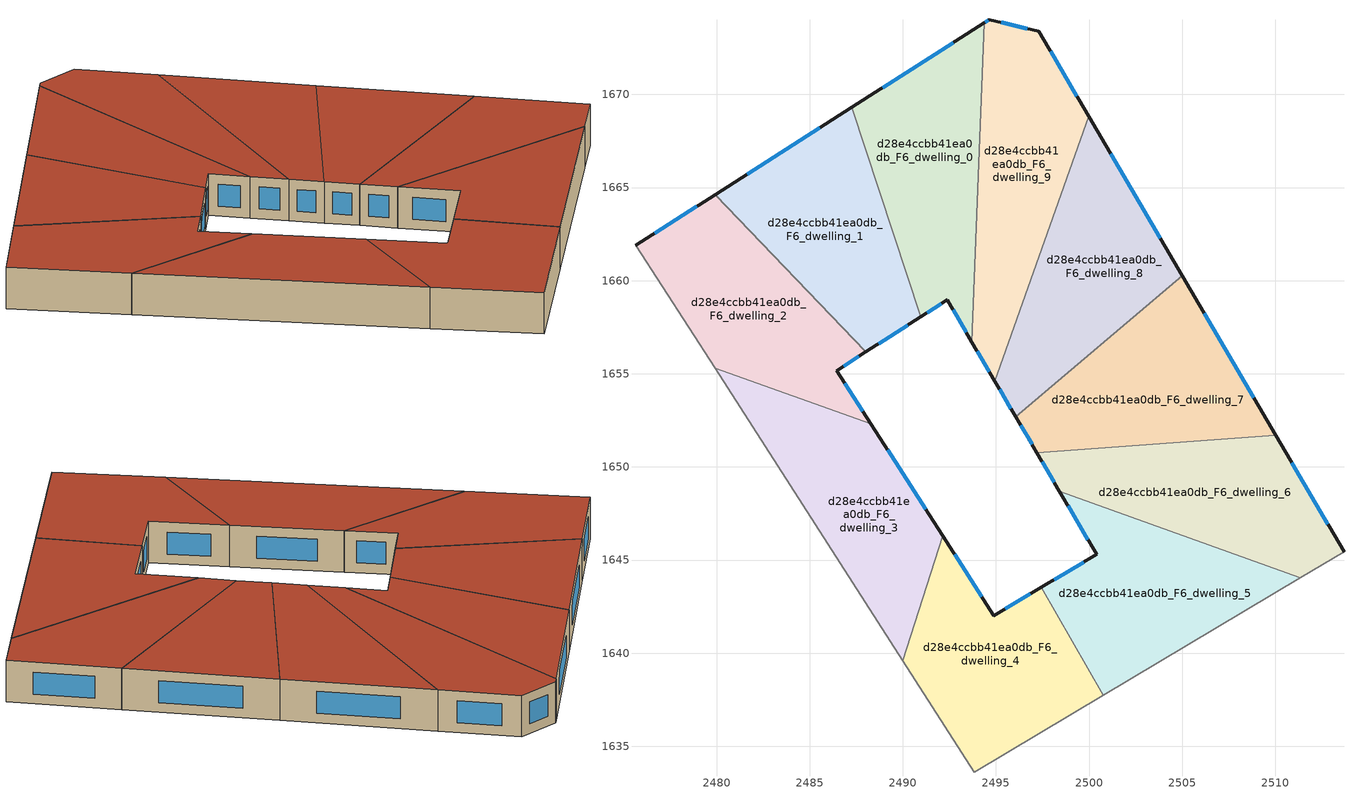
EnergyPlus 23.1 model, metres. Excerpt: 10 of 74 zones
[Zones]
d28e4ccbb41ea0db_F6_dwelling_0
 floor to d28e4ccbb41ea0db_F5_dwelling_0 (EU_floor_Construction): 2494.37,1673.84 2493.71,1656.71 2492.39,1658.96 2490.97,1658.06 2487.26,1669.31 z18
 wall outside (EU_wall_Construction): 2490.97,1658.06 2492.39,1658.96 2493.71,1656.71 / 2494.37,1673.84 2487.26,1669.31 z18:21
 wall to d28e4ccbb41ea0db_F6_dwelling_1 (EU_wall_Construction): 2487.26,1669.31 2490.97,1658.06 z18:21
 wall to d28e4ccbb41ea0db_F6_dwelling_9 (EU_wall_Construction): 2493.71,1656.71 2494.37,1673.84 z18:21
 window (EU_Window_Construction): 2492.7,1658.43 2493.4,1657.24 / 2491.3,1658.27 2492.06,1658.75 / 2492.7,1672.78 2488.93,1670.37 z18.7:20.3
 roof outside (EU_roof_Construction): 2493.71,1656.71 2494.37,1673.84 2487.26,1669.31 2490.97,1658.06 2492.39,1658.96 z21
d28e4ccbb41ea0db_F6_dwelling_1
 floor to d28e4ccbb41ea0db_F5_dwelling_1 (EU_floor_Construction): 2487.26,1669.31 2490.97,1658.06 2488.01,1656.17 2479.92,1664.62 z18
 wall outside (EU_wall_Construction): 2488.01,1656.17 2490.97,1658.06 / 2487.26,1669.31 2479.92,1664.62 z18:21
 wall to d28e4ccbb41ea0db_F6_dwelling_2 (EU_wall_Construction): 2479.92,1664.62 2488.01,1656.17 z18:21
 window (EU_Window_Construction): 2488.71,1656.62 2490.28,1657.62 / 2485.54,1668.21 2481.64,1665.72 z18.7:20.3
 roof outside (EU_roof_Construction): 2490.97,1658.06 2487.26,1669.31 2479.92,1664.62 2488.01,1656.17 z21
d28e4ccbb41ea0db_F6_dwelling_2
 floor to d28e4ccbb41ea0db_F5_dwelling_2 (EU_floor_Construction): 2479.92,1664.62 2488.01,1656.17 2486.45,1655.18 2488.28,1652.32 2479.92,1655.3 2475.67,1661.91 z18
 wall outside (EU_wall_Construction): 2488.28,1652.32 2486.45,1655.18 2488.01,1656.17 / 2479.92,1664.62 2475.67,1661.91 z18:21
 wall to d28e4ccbb41ea0db_F6_dwelling_3 (EU_wall_Construction): 2479.92,1655.3 2488.28,1652.32 z18:21
 wall adiabatic (EU_wall_Construction): 2475.67,1661.91 2479.92,1655.3 z18:21
 window (EU_Window_Construction): 2486.81,1655.41 2487.65,1655.94 / 2487.85,1652.99 2486.88,1654.51 / 2478.92,1663.99 2476.67,1662.55 z18.7:20.3
 roof outside (EU_roof_Construction): 2488.28,1652.32 2486.45,1655.18 2488.01,1656.17 2479.92,1664.62 2475.67,1661.91 2479.92,1655.3 z21
d28e4ccbb41ea0db_F6_dwelling_3
 floor to d28e4ccbb41ea0db_F5_dwelling_3 (EU_floor_Construction): 2488.28,1652.32 2492.14,1646.31 2490,1639.59 2479.92,1655.3 z18
 wall outside (EU_wall_Construction): 2492.14,1646.31 2488.28,1652.32 z18:21
 wall to d28e4ccbb41ea0db_F6_dwelling_4 (EU_wall_Construction): 2490,1639.59 2492.14,1646.31 z18:21
 wall adiabatic (EU_wall_Construction): 2479.92,1655.3 2490,1639.59 z18:21
 window (EU_Window_Construction): 2491.23,1647.72 2489.19,1650.91 z18.7:20.3
 roof outside (EU_roof_Construction): 2490,1639.59 2492.14,1646.31 2488.28,1652.32 2479.92,1655.3 z21
d28e4ccbb41ea0db_F6_dwelling_4
 floor to d28e4ccbb41ea0db_F5_dwelling_4 (EU_floor_Construction): 2497.44,1643.54 2500.77,1637.73 2493.84,1633.6 2490,1639.59 2492.14,1646.31 2494.89,1642.02 z18
 wall outside (EU_wall_Construction): 2497.44,1643.54 2494.89,1642.02 2492.14,1646.31 z18:21
 wall to d28e4ccbb41ea0db_F6_dwelling_5 (EU_wall_Construction): 2500.77,1637.73 2497.44,1643.54 z18:21
 wall adiabatic (EU_wall_Construction): 2490,1639.59 2493.84,1633.6 2500.77,1637.73 z18:21
 window (EU_Window_Construction): 2494.25,1643.03 2492.79,1645.3 / 2496.84,1643.18 2495.49,1642.38 z18.7:20.3
 roof outside (EU_roof_Construction): 2500.77,1637.73 2497.44,1643.54 2494.89,1642.02 2492.14,1646.31 2490,1639.59 2493.84,1633.6 z21
d28e4ccbb41ea0db_F6_dwelling_5
 floor to d28e4ccbb41ea0db_F5_dwelling_5 (EU_floor_Construction): 2511.35,1644.04 2500.77,1637.73 2497.44,1643.54 2500.4,1645.3 2498.41,1648.7 z18
 wall outside (EU_wall_Construction): 2498.41,1648.7 2500.4,1645.3 2497.44,1643.54 z18:21
 wall to d28e4ccbb41ea0db_F6_dwelling_6 (EU_wall_Construction): 2511.35,1644.04 2498.41,1648.7 z18:21
 wall adiabatic (EU_wall_Construction): 2500.77,1637.73 2511.35,1644.04 z18:21
 window (EU_Window_Construction): 2499.7,1644.89 2498.14,1643.95 / 2498.87,1647.9 2499.93,1646.1 z18.7:20.3
 roof outside (EU_roof_Construction): 2511.35,1644.04 2498.41,1648.7 2500.4,1645.3 2497.44,1643.54 2500.77,1637.73 z21
d28e4ccbb41ea0db_F6_dwelling_6
 floor to d28e4ccbb41ea0db_F5_dwelling_6 (EU_floor_Construction): 2510.01,1651.71 2513.69,1645.44 2511.35,1644.04 2498.41,1648.7 2497.2,1650.75 z18
 wall outside (EU_wall_Construction): 2497.2,1650.75 2498.41,1648.7 / 2513.69,1645.44 2510.01,1651.71 z18:21
 wall to d28e4ccbb41ea0db_F6_dwelling_7 (EU_wall_Construction): 2510.01,1651.71 2497.2,1650.75 z18:21
 wall adiabatic (EU_wall_Construction): 2511.35,1644.04 2513.69,1645.44 z18:21
 window (EU_Window_Construction): 2497.48,1650.27 2498.12,1649.18 / 2512.82,1646.91 2510.88,1650.24 z18.7:20.3
 roof outside (EU_roof_Construction): 2513.69,1645.44 2510.01,1651.71 2497.2,1650.75 2498.41,1648.7 2511.35,1644.04 z21
d28e4ccbb41ea0db_F6_dwelling_7
 floor to d28e4ccbb41ea0db_F5_dwelling_7 (EU_floor_Construction): 2504.99,1660.27 2510.01,1651.71 2497.2,1650.75 2496.07,1652.68 z18
 wall outside (EU_wall_Construction): 2496.07,1652.68 2497.2,1650.75 / 2510.01,1651.71 2504.99,1660.27 z18:21
 wall to d28e4ccbb41ea0db_F6_dwelling_8 (EU_wall_Construction): 2504.99,1660.27 2496.07,1652.68 z18:21
 window (EU_Window_Construction): 2496.34,1652.23 2496.94,1651.21 / 2508.83,1653.72 2506.17,1658.26 z18.7:20.3
 roof outside (EU_roof_Construction): 2510.01,1651.71 2504.99,1660.27 2496.07,1652.68 2497.2,1650.75 z21
d28e4ccbb41ea0db_F6_dwelling_8
 floor to d28e4ccbb41ea0db_F5_dwelling_8 (EU_floor_Construction): 2499.98,1668.83 2504.99,1660.27 2496.07,1652.68 2494.94,1654.61 z18
 wall outside (EU_wall_Construction): 2494.94,1654.61 2496.07,1652.68 / 2504.99,1660.27 2499.98,1668.83 z18:21
 wall to d28e4ccbb41ea0db_F6_dwelling_9 (EU_wall_Construction): 2499.98,1668.83 2494.94,1654.61 z18:21
 window (EU_Window_Construction): 2495.21,1654.16 2495.81,1653.14 / 2503.82,1662.28 2501.16,1666.82 z18.7:20.3
 roof outside (EU_roof_Construction): 2504.99,1660.27 2499.98,1668.83 2494.94,1654.61 2496.07,1652.68 z21
d28e4ccbb41ea0db_F6_dwelling_9
 floor to d28e4ccbb41ea0db_F5_dwelling_9 (EU_floor_Construction): 2497.3,1673.39 2499.98,1668.83 2494.94,1654.61 2493.71,1656.71 2494.37,1673.84 2494.65,1674.02 z18
 wall outside (EU_wall_Construction): 2493.71,1656.71 2494.94,1654.61 / 2499.98,1668.83 2497.3,1673.39 2494.65,1674.02 2494.37,1673.84 z18:21
 window (EU_Window_Construction): 2494,1656.21 2494.65,1655.1 / 2494.59,1673.98 2494.44,1673.88 / 2496.68,1673.54 2495.27,1673.87 / 2499.35,1669.9 2497.93,1672.32 z18.7:20.3
 roof outside (EU_roof_Construction): 2494.94,1654.61 2499.98,1668.83 2497.3,1673.39 2494.65,1674.02 2494.37,1673.84 2493.71,1656.71 z21
[Building]
EU S2 Campaign: North Axis=0; Terrain=City; Solar Distribution=FullExterior
[Site:Location]
Budapest.Ferenc.Liszt.Intl.AP: Latitude=47.437; Longitude=19.256; Time Zone=1; Elevation=185
[SizingPeriod:WeatherFileDays]
AnnualSizingPeriod: Begin Month=1; Begin Day of Month=1; End Month=12; End Day of Month=31; Day of Week for Start Day=Monday; Use Weather File Daylight Saving Period=No; Use Weather File Rain and Snow Indicators=No
[MATERIAL]
EU_InternalMass_Material: Roughness=MediumRough; Thickness=0.1; Conductivity=1; Density=1800; Specific Heat=900; Thermal Absorptance=0.9; Solar Absorptance=0.7; Visible Absorptance=0.7
[MATERIAL:NOMASS] Roughness=MediumRough; Thermal Absorptance=0.9; Solar Absorptance=0.7; Visible Absorptance=0.7
Name | Thermal Resistance
EU_wall_NoMass | 0.832559
EU_roof_NoMass | 1.39638
EU_floor_NoMass | 0.872794
[WINDOWMATERIAL:SIMPLEGLAZINGSYSTEM]
EU_Window_SimpleGlazing: UFactor=2.79869; Solar Heat Gain Coefficient=0.75; Visible Transmittance=0.75
[CONSTRUCTION]
EU_wall_Construction: EU_wall_NoMass
EU_roof_Construction: EU_roof_NoMass
EU_floor_Construction: EU_floor_NoMass
EU_Window_Construction: EU_Window_SimpleGlazing
EU_InternalMass_Construction: EU_InternalMass_Material
[ZONE] Type=1; Multiplier=1; Ceiling Height=autocalculate; Floor Area=autocalculate; Part of Total Floor Area=Yes
Name | Volume
d28e4ccbb41ea0db_F6_dwelling_0 | 210.326
d28e4ccbb41ea0db_F6_dwelling_1 | 210.3
d28e4ccbb41ea0db_F6_dwelling_2 | 210.35
d28e4ccbb41ea0db_F6_dwelling_3 | 210.324
d28e4ccbb41ea0db_F6_dwelling_4 | 210.335
d28e4ccbb41ea0db_F6_dwelling_5 | 210.318
d28e4ccbb41ea0db_F6_dwelling_6 | 210.353
d28e4ccbb41ea0db_F6_dwelling_7 | 210.305
d28e4ccbb41ea0db_F6_dwelling_8 | 210.312
d28e4ccbb41ea0db_F6_dwelling_9 | 210.309
[INTERNALMASS] Construction=EU_InternalMass_Construction
Name | Zone or ZoneList | Surface Area
d28e4ccbb41ea0db_F6_dwelling_0_EU_InternalMass | d28e4ccbb41ea0db_F6_dwelling_0 | 70.1086
d28e4ccbb41ea0db_F6_dwelling_1_EU_InternalMass | d28e4ccbb41ea0db_F6_dwelling_1 | 70.1001
d28e4ccbb41ea0db_F6_dwelling_2_EU_InternalMass | d28e4ccbb41ea0db_F6_dwelling_2 | 70.1169
d28e4ccbb41ea0db_F6_dwelling_3_EU_InternalMass | d28e4ccbb41ea0db_F6_dwelling_3 | 70.1079
d28e4ccbb41ea0db_F6_dwelling_4_EU_InternalMass | d28e4ccbb41ea0db_F6_dwelling_4 | 70.1115
d28e4ccbb41ea0db_F6_dwelling_5_EU_InternalMass | d28e4ccbb41ea0db_F6_dwelling_5 | 70.1059
d28e4ccbb41ea0db_F6_dwelling_6_EU_InternalMass | d28e4ccbb41ea0db_F6_dwelling_6 | 70.1178
d28e4ccbb41ea0db_F6_dwelling_7_EU_InternalMass | d28e4ccbb41ea0db_F6_dwelling_7 | 70.1017
d28e4ccbb41ea0db_F6_dwelling_8_EU_InternalMass | d28e4ccbb41ea0db_F6_dwelling_8 | 70.1038
d28e4ccbb41ea0db_F6_dwelling_9_EU_InternalMass | d28e4ccbb41ea0db_F6_dwelling_9 | 70.1031
[OTHEREQUIPMENT] Fuel Type=Electricity; Design Level Calculation Method=Watts/Area; Power per Zone Floor Area=1; Fraction Latent=0; Fraction Radiant=0; Fraction Lost=0; Carbon Dioxide Generation Rate=0; EndUse Subcategory=EU_Step8_InternalGains
Name | Zone or ZoneList or Space or SpaceList | Schedule
EU_Step8_InternalGain_d28e4ccbb41ea0db_F6_dwelling_0_f000 | d28e4ccbb41ea0db_F6_dwelling_0 | EU_Step8_GainSchedule_d28e4ccbb41ea0db_F6_dwelling_0_f000
EU_Step8_InternalGain_d28e4ccbb41ea0db_F6_dwelling_1_f000 | d28e4ccbb41ea0db_F6_dwelling_1 | EU_Step8_GainSchedule_d28e4ccbb41ea0db_F6_dwelling_1_f000
EU_Step8_InternalGain_d28e4ccbb41ea0db_F6_dwelling_2_f000 | d28e4ccbb41ea0db_F6_dwelling_2 | EU_Step8_GainSchedule_d28e4ccbb41ea0db_F6_dwelling_2_f000
EU_Step8_InternalGain_d28e4ccbb41ea0db_F6_dwelling_3_f000 | d28e4ccbb41ea0db_F6_dwelling_3 | EU_Step8_GainSchedule_d28e4ccbb41ea0db_F6_dwelling_3_f000
EU_Step8_InternalGain_d28e4ccbb41ea0db_F6_dwelling_4_f000 | d28e4ccbb41ea0db_F6_dwelling_4 | EU_Step8_GainSchedule_d28e4ccbb41ea0db_F6_dwelling_4_f000
EU_Step8_InternalGain_d28e4ccbb41ea0db_F6_dwelling_5_f000 | d28e4ccbb41ea0db_F6_dwelling_5 | EU_Step8_GainSchedule_d28e4ccbb41ea0db_F6_dwelling_5_f000
EU_Step8_InternalGain_d28e4ccbb41ea0db_F6_dwelling_6_f000 | d28e4ccbb41ea0db_F6_dwelling_6 | EU_Step8_GainSchedule_d28e4ccbb41ea0db_F6_dwelling_6_f000
EU_Step8_InternalGain_d28e4ccbb41ea0db_F6_dwelling_7_f000 | d28e4ccbb41ea0db_F6_dwelling_7 | EU_Step8_GainSchedule_d28e4ccbb41ea0db_F6_dwelling_7_f000
EU_Step8_InternalGain_d28e4ccbb41ea0db_F6_dwelling_8_f000 | d28e4ccbb41ea0db_F6_dwelling_8 | EU_Step8_GainSchedule_d28e4ccbb41ea0db_F6_dwelling_8_f000
EU_Step8_InternalGain_d28e4ccbb41ea0db_F6_dwelling_9_f000 | d28e4ccbb41ea0db_F6_dwelling_9 | EU_Step8_GainSchedule_d28e4ccbb41ea0db_F6_dwelling_9_f000
[ZONEVENTILATION:DESIGNFLOWRATE] Schedule=EU_AlwaysOn; Design Flow Rate Calculation Method=AirChanges/Hour; Air Changes per Hour=0.475469; Ventilation Type=Natural; Fan Pressure Rise=0; Fan Total Efficiency=1; Constant Term Coefficient=1; Temperature Term Coefficient=0; Velocity Term Coefficient=0; Velocity Squared Term Coefficient=0; Minimum Indoor Temperature=-100; Maximum Indoor Temperature=100; Delta Temperature=-100; Minimum Outdoor Temperature=-100; Maximum Outdoor Temperature=100; Maximum Wind Speed=40
Name | Zone or ZoneList or Space or SpaceList
EU_ConstantAir_d28e4ccbb41ea0db_F6_dwelling_0 | d28e4ccbb41ea0db_F6_dwelling_0
EU_ConstantAir_d28e4ccbb41ea0db_F6_dwelling_1 | d28e4ccbb41ea0db_F6_dwelling_1
EU_ConstantAir_d28e4ccbb41ea0db_F6_dwelling_2 | d28e4ccbb41ea0db_F6_dwelling_2
EU_ConstantAir_d28e4ccbb41ea0db_F6_dwelling_3 | d28e4ccbb41ea0db_F6_dwelling_3
EU_ConstantAir_d28e4ccbb41ea0db_F6_dwelling_4 | d28e4ccbb41ea0db_F6_dwelling_4
EU_ConstantAir_d28e4ccbb41ea0db_F6_dwelling_5 | d28e4ccbb41ea0db_F6_dwelling_5
EU_ConstantAir_d28e4ccbb41ea0db_F6_dwelling_6 | d28e4ccbb41ea0db_F6_dwelling_6
EU_ConstantAir_d28e4ccbb41ea0db_F6_dwelling_7 | d28e4ccbb41ea0db_F6_dwelling_7
EU_ConstantAir_d28e4ccbb41ea0db_F6_dwelling_8 | d28e4ccbb41ea0db_F6_dwelling_8
EU_ConstantAir_d28e4ccbb41ea0db_F6_dwelling_9 | d28e4ccbb41ea0db_F6_dwelling_9
[HVACTEMPLATE:THERMOSTAT] Constant Heating Setpoint=20; Constant Cooling Setpoint=50
EU_HeatOnly_d28e4ccbb41ea0db_F0_dwelling_0; EU_HeatOnly_d28e4ccbb41ea0db_F0_dwelling_1; EU_HeatOnly_d28e4ccbb41ea0db_F0_dwelling_2; EU_HeatOnly_d28e4ccbb41ea0db_F0_dwelling_3; EU_HeatOnly_d28e4ccbb41ea0db_F0_dwelling_4; EU_HeatOnly_d28e4ccbb41ea0db_F0_dwelling_5; EU_HeatOnly_d28e4ccbb41ea0db_F0_dwelling_6; EU_HeatOnly_d28e4ccbb41ea0db_F0_dwelling_7; EU_HeatOnly_d28e4ccbb41ea0db_F0_dwelling_8; EU_HeatOnly_d28e4ccbb41ea0db_F0_dwelling_9; EU_HeatOnly_d28e4ccbb41ea0db_F0_dwelling_10; EU_HeatOnly_d28e4ccbb41ea0db_F1_dwelling_0; EU_HeatOnly_d28e4ccbb41ea0db_F1_dwelling_1; EU_HeatOnly_d28e4ccbb41ea0db_F1_dwelling_2; EU_HeatOnly_d28e4ccbb41ea0db_F1_dwelling_3; EU_HeatOnly_d28e4ccbb41ea0db_F1_dwelling_4; EU_HeatOnly_d28e4ccbb41ea0db_F1_dwelling_5; EU_HeatOnly_d28e4ccbb41ea0db_F1_dwelling_6; EU_HeatOnly_d28e4ccbb41ea0db_F1_dwelling_7; EU_HeatOnly_d28e4ccbb41ea0db_F1_dwelling_8; EU_HeatOnly_d28e4ccbb41ea0db_F1_dwelling_9; EU_HeatOnly_d28e4ccbb41ea0db_F1_dwelling_10; EU_HeatOnly_d28e4ccbb41ea0db_F2_dwelling_0; EU_HeatOnly_d28e4ccbb41ea0db_F2_dwelling_1; EU_HeatOnly_d28e4ccbb41ea0db_F2_dwelling_2; EU_HeatOnly_d28e4ccbb41ea0db_F2_dwelling_3; EU_HeatOnly_d28e4ccbb41ea0db_F2_dwelling_4; EU_HeatOnly_d28e4ccbb41ea0db_F2_dwelling_5; EU_HeatOnly_d28e4ccbb41ea0db_F2_dwelling_6; EU_HeatOnly_d28e4ccbb41ea0db_F2_dwelling_7; EU_HeatOnly_d28e4ccbb41ea0db_F2_dwelling_8; EU_HeatOnly_d28e4ccbb41ea0db_F2_dwelling_9; EU_HeatOnly_d28e4ccbb41ea0db_F2_dwelling_10; EU_HeatOnly_d28e4ccbb41ea0db_F3_dwelling_0; EU_HeatOnly_d28e4ccbb41ea0db_F3_dwelling_1; EU_HeatOnly_d28e4ccbb41ea0db_F3_dwelling_2; EU_HeatOnly_d28e4ccbb41ea0db_F3_dwelling_3; EU_HeatOnly_d28e4ccbb41ea0db_F3_dwelling_4; EU_HeatOnly_d28e4ccbb41ea0db_F3_dwelling_5; EU_HeatOnly_d28e4ccbb41ea0db_F3_dwelling_6; EU_HeatOnly_d28e4ccbb41ea0db_F3_dwelling_7; EU_HeatOnly_d28e4ccbb41ea0db_F3_dwelling_8; EU_HeatOnly_d28e4ccbb41ea0db_F3_dwelling_9; EU_HeatOnly_d28e4ccbb41ea0db_F3_dwelling_10; EU_HeatOnly_d28e4ccbb41ea0db_F4_dwelling_0; EU_HeatOnly_d28e4ccbb41ea0db_F4_dwelling_1; EU_HeatOnly_d28e4ccbb41ea0db_F4_dwelling_2; EU_HeatOnly_d28e4ccbb41ea0db_F4_dwelling_3; EU_HeatOnly_d28e4ccbb41ea0db_F4_dwelling_4; EU_HeatOnly_d28e4ccbb41ea0db_F4_dwelling_5; EU_HeatOnly_d28e4ccbb41ea0db_F4_dwelling_6; EU_HeatOnly_d28e4ccbb41ea0db_F4_dwelling_7; EU_HeatOnly_d28e4ccbb41ea0db_F4_dwelling_8; EU_HeatOnly_d28e4ccbb41ea0db_F4_dwelling_9; EU_HeatOnly_d28e4ccbb41ea0db_F5_dwelling_0; EU_HeatOnly_d28e4ccbb41ea0db_F5_dwelling_1; EU_HeatOnly_d28e4ccbb41ea0db_F5_dwelling_2; EU_HeatOnly_d28e4ccbb41ea0db_F5_dwelling_3; EU_HeatOnly_d28e4ccbb41ea0db_F5_dwelling_4; EU_HeatOnly_d28e4ccbb41ea0db_F5_dwelling_5; EU_HeatOnly_d28e4ccbb41ea0db_F5_dwelling_6; EU_HeatOnly_d28e4ccbb41ea0db_F5_dwelling_7; EU_HeatOnly_d28e4ccbb41ea0db_F5_dwelling_8; EU_HeatOnly_d28e4ccbb41ea0db_F5_dwelling_9; EU_HeatOnly_d28e4ccbb41ea0db_F6_dwelling_0; EU_HeatOnly_d28e4ccbb41ea0db_F6_dwelling_1; EU_HeatOnly_d28e4ccbb41ea0db_F6_dwelling_2; EU_HeatOnly_d28e4ccbb41ea0db_F6_dwelling_3; EU_HeatOnly_d28e4ccbb41ea0db_F6_dwelling_4; EU_HeatOnly_d28e4ccbb41ea0db_F6_dwelling_5; EU_HeatOnly_d28e4ccbb41ea0db_F6_dwelling_6; EU_HeatOnly_d28e4ccbb41ea0db_F6_dwelling_7; EU_HeatOnly_d28e4ccbb41ea0db_F6_dwelling_8; EU_HeatOnly_d28e4ccbb41ea0db_F6_dwelling_9
[HVACTEMPLATE:ZONE:IDEALLOADSAIRSYSTEM] System Availability Schedule=EU_AlwaysOn; Maximum Heating Supply Air Temperature=50; Minimum Cooling Supply Air Temperature=13; Maximum Heating Supply Air Humidity Ratio=0.0156; Minimum Cooling Supply Air Humidity Ratio=0.0077; Heating Limit=NoLimit; Cooling Limit=NoLimit; Heating Availability Schedule=EU_AlwaysOn; Cooling Availability Schedule=EU_CoolingOff; Dehumidification Control Type=ConstantSensibleHeatRatio; Cooling Sensible Heat Ratio=0.7; Dehumidification Setpoint=60; Humidification Control Type=None; Humidification Setpoint=30; Outdoor Air Method=None; Outdoor Air Flow Rate per Person=0.00944; Outdoor Air Flow Rate per Zone Floor Area=0; Outdoor Air Flow Rate per Zone=0; Demand Controlled Ventilation Type=None; Outdoor Air Economizer Type=NoEconomizer; Heat Recovery Type=None; Sensible Heat Recovery Effectiveness=0.7; Latent Heat Recovery Effectiveness=0.65
Name | Template Thermostat
d28e4ccbb41ea0db_F6_dwelling_0 | EU_HeatOnly_d28e4ccbb41ea0db_F6_dwelling_0
d28e4ccbb41ea0db_F6_dwelling_1 | EU_HeatOnly_d28e4ccbb41ea0db_F6_dwelling_1
d28e4ccbb41ea0db_F6_dwelling_2 | EU_HeatOnly_d28e4ccbb41ea0db_F6_dwelling_2
d28e4ccbb41ea0db_F6_dwelling_3 | EU_HeatOnly_d28e4ccbb41ea0db_F6_dwelling_3
d28e4ccbb41ea0db_F6_dwelling_4 | EU_HeatOnly_d28e4ccbb41ea0db_F6_dwelling_4
d28e4ccbb41ea0db_F6_dwelling_5 | EU_HeatOnly_d28e4ccbb41ea0db_F6_dwelling_5
d28e4ccbb41ea0db_F6_dwelling_6 | EU_HeatOnly_d28e4ccbb41ea0db_F6_dwelling_6
d28e4ccbb41ea0db_F6_dwelling_7 | EU_HeatOnly_d28e4ccbb41ea0db_F6_dwelling_7
d28e4ccbb41ea0db_F6_dwelling_8 | EU_HeatOnly_d28e4ccbb41ea0db_F6_dwelling_8
d28e4ccbb41ea0db_F6_dwelling_9 | EU_HeatOnly_d28e4ccbb41ea0db_F6_dwelling_9
[SIZING:ZONE] Zone Cooling Design Supply Air Temperature Input Method=SupplyAirTemperature; Zone Cooling Design Supply Air Temperature=13; Zone Heating Design Supply Air Temperature Input Method=SupplyAirTemperature; Zone Heating Design Supply Air Temperature=50; Zone Cooling Design Supply Air Humidity Ratio=0.008; Zone Heating Design Supply Air Humidity Ratio=0.008; Cooling Design Air Flow Method=DesignDay; Cooling Design Air Flow Rate=0; Cooling Minimum Air Flow per Zone Floor Area=0.000762; Cooling Minimum Air Flow=0; Cooling Minimum Air Flow Fraction=0.2; Heating Design Air Flow Method=DesignDay; Heating Design Air Flow Rate=0; Heating Maximum Air Flow per Zone Floor Area=0.002032; Heating Maximum Air Flow=0.141576; Heating Maximum Air Flow Fraction=0.3; Account for Dedicated Outdoor Air System=No; Dedicated Outdoor Air System Control Strategy=NeutralSupplyAir; Dedicated Outdoor Air Low Setpoint Temperature for Design=autosize; Dedicated Outdoor Air High Setpoint Temperature for Design=autosize; Zone Load Sizing Method=Sensible Load Only No Latent Load; Zone Latent Cooling Design Supply Air Humidity Ratio Input Method=HumidityRatioDifference; Zone Cooling Design Supply Air Humidity Ratio Difference=0.005; Zone Latent Heating Design Supply Air Humidity Ratio Input Method=HumidityRatioDifference; Zone Humidification Design Supply Air Humidity Ratio Difference=0.005
d28e4ccbb41ea0db_F6_dwelling_0; d28e4ccbb41ea0db_F6_dwelling_1; d28e4ccbb41ea0db_F6_dwelling_2; d28e4ccbb41ea0db_F6_dwelling_3; d28e4ccbb41ea0db_F6_dwelling_4; d28e4ccbb41ea0db_F6_dwelling_5; d28e4ccbb41ea0db_F6_dwelling_6; d28e4ccbb41ea0db_F6_dwelling_7; d28e4ccbb41ea0db_F6_dwelling_8; d28e4ccbb41ea0db_F6_dwelling_9
[SCHEDULE:CONSTANT]
Name | Hourly Value
EU_AlwaysOn | 1
EU_CoolingOff | 0
[SCHEDULE:FILE] Column Number=1; Rows to Skip at Top=0; Number of Hours of Data=8760; Column Separator=Comma; Interpolate to Timestep=No; Minutes per Item=60; Adjust Schedule for Daylight Savings=Yes
Name | File
EU_Step8_GainSchedule_d28e4ccbb41ea0db_F6_dwelling_0_f000 | ../../schedules/d28e4ccbb41ea0db/d28e4ccbb41ea0db_F6_dwelling_0_f000_gain.csv
EU_Step8_GainSchedule_d28e4ccbb41ea0db_F6_dwelling_1_f000 | ../../schedules/d28e4ccbb41ea0db/d28e4ccbb41ea0db_F6_dwelling_1_f000_gain.csv
EU_Step8_GainSchedule_d28e4ccbb41ea0db_F6_dwelling_2_f000 | ../../schedules/d28e4ccbb41ea0db/d28e4ccbb41ea0db_F6_dwelling_2_f000_gain.csv
EU_Step8_GainSchedule_d28e4ccbb41ea0db_F6_dwelling_3_f000 | ../../schedules/d28e4ccbb41ea0db/d28e4ccbb41ea0db_F6_dwelling_3_f000_gain.csv
EU_Step8_GainSchedule_d28e4ccbb41ea0db_F6_dwelling_4_f000 | ../../schedules/d28e4ccbb41ea0db/d28e4ccbb41ea0db_F6_dwelling_4_f000_gain.csv
EU_Step8_GainSchedule_d28e4ccbb41ea0db_F6_dwelling_5_f000 | ../../schedules/d28e4ccbb41ea0db/d28e4ccbb41ea0db_F6_dwelling_5_f000_gain.csv
EU_Step8_GainSchedule_d28e4ccbb41ea0db_F6_dwelling_6_f000 | ../../schedules/d28e4ccbb41ea0db/d28e4ccbb41ea0db_F6_dwelling_6_f000_gain.csv
EU_Step8_GainSchedule_d28e4ccbb41ea0db_F6_dwelling_7_f000 | ../../schedules/d28e4ccbb41ea0db/d28e4ccbb41ea0db_F6_dwelling_7_f000_gain.csv
EU_Step8_GainSchedule_d28e4ccbb41ea0db_F6_dwelling_8_f000 | ../../schedules/d28e4ccbb41ea0db/d28e4ccbb41ea0db_F6_dwelling_8_f000_gain.csv
EU_Step8_GainSchedule_d28e4ccbb41ea0db_F6_dwelling_9_f000 | ../../schedules/d28e4ccbb41ea0db/d28e4ccbb41ea0db_F6_dwelling_9_f000_gain.csv
